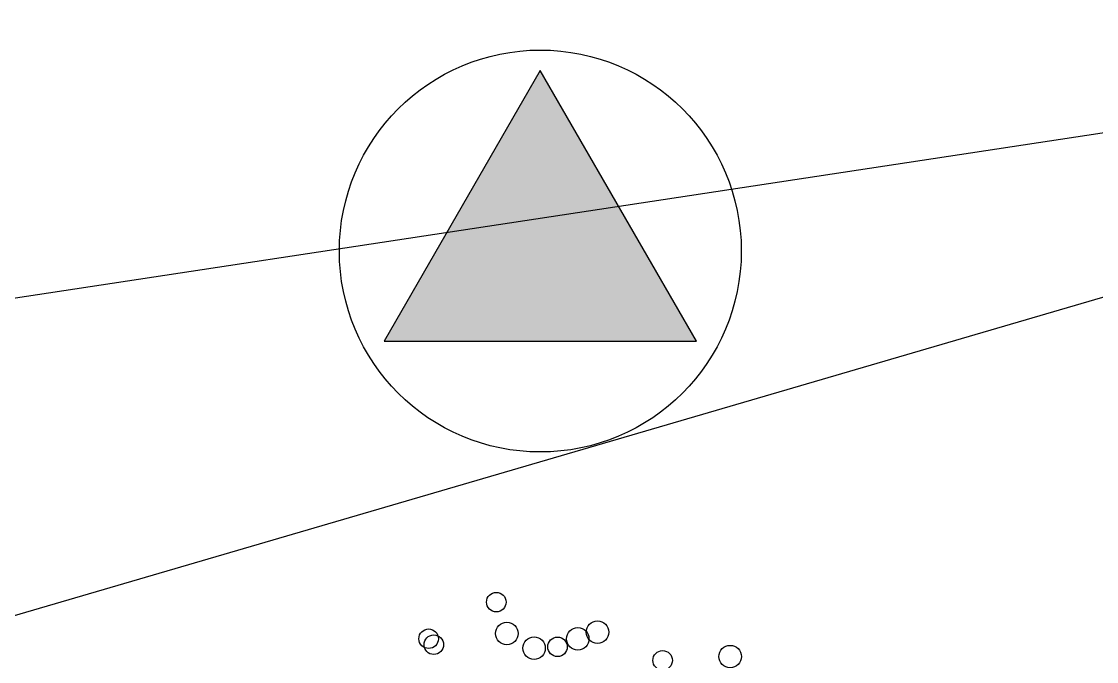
# Model space of a CAD drawing. Header units: millimetres. Extents: x 441156 to 441876, y 4514765 to 4515211.
# Drawn here: x 441678.395 to 441680.092, y 4514834.553 to 4514835.563 of the extents above; entities that cross this region are included whole.
import ezdxf

# ---------------------------------------------------------------- set-up
doc = ezdxf.new("R2010")
doc.units = ezdxf.units.MM
doc.layers.add('01_eléctrico', color=170, linetype='Continuous')
doc.layers.add('01_piscinas', color=254, linetype='Continuous')

msp = doc.modelspace()

# ---------------------------------------------------------------- hatches: boundary and pattern name
at = {"layer": '01_eléctrico'}
h = msp.add_hatch(color=256, dxfattribs=at)
h.dxf.hatch_style = 1
h.paths.add_polyline_path([(441679.46047839, 4514835.05817736), (441679.21371933, 4514835.48557661), (441678.96696026, 4514835.05817737)])

# ---------------------------------------------------------------- linework, layer by layer
at = {"layer": '01_eléctrico', "elevation": 0.00000168}
msp.add_lwpolyline([(441679.46047839, 4514835.05817736), (441679.21371933, 4514835.48557661), (441678.96696026, 4514835.05817737)], close=True, dxfattribs=at)
at = {"layer": '01_eléctrico'}
msp.add_circle((441679.21371933, 4514835.20064378, 0.00000168), 0.31727935, dxfattribs=at)
at = {"layer": '01_piscinas', "elevation": 0.00000131}
msp.add_lwpolyline([(441691.15105936, 4514838.18205059, 0.0043910674), (441690.03447759, 4514837.93181474, 0.0001087055), (441690.00799427, 4514837.92562941, 0.0002530211), (441689.99314026, 4514837.92213834, 0.0023223363), (441689.40620245, 4514837.78191859, 0.0021175107), (441688.87065221, 4514837.64893041, -0.0058002285), (441680.80125244, 4514835.33186317), (441675.63505131, 4514833.82109643), (441675.59214837, 4514833.8085502), (441672.52117146, 4514832.91049578), (441666.59596808, 4514831.15983481)], format="xyb", dxfattribs=at)
at = {"layer": '01_piscinas', "elevation": 0.00000053}
msp.add_lwpolyline([(441680.82062542, 4514837.02307029), (441675.46653071, 4514834.68346174), (441682.10030971, 4514835.69122217)], dxfattribs=at)
at = {"layer": '01_piscinas'}
for centre, radius in [((441679.14424055, 4514834.64639552, 0.00000076), 0.01541533), ((441679.16084227, 4514834.59686717, 0.00000076), 0.01775907), ((441679.27278959, 4514834.58844418, 0.00000076), 0.01775907), ((441679.30391887, 4514834.59889037, 0.00000076), 0.01775907), ((441679.037407, 4514834.58852931, 0.00000076), 0.01541533), ((441679.04552861, 4514834.57919276, 0.00000076), 0.01541533), ((441679.20381925, 4514834.57359641, 0.00000076), 0.01775907), ((441679.24092827, 4514834.5758408, 0.00000076), 0.01541533), ((441679.51355013, 4514834.56035155, 0.00000076), 0.01775907), ((441679.40674247, 4514834.55448059, 0.00000076), 0.01541533)]:
    msp.add_circle(centre, radius, dxfattribs=at)

doc.saveas('drawing.dxf')
